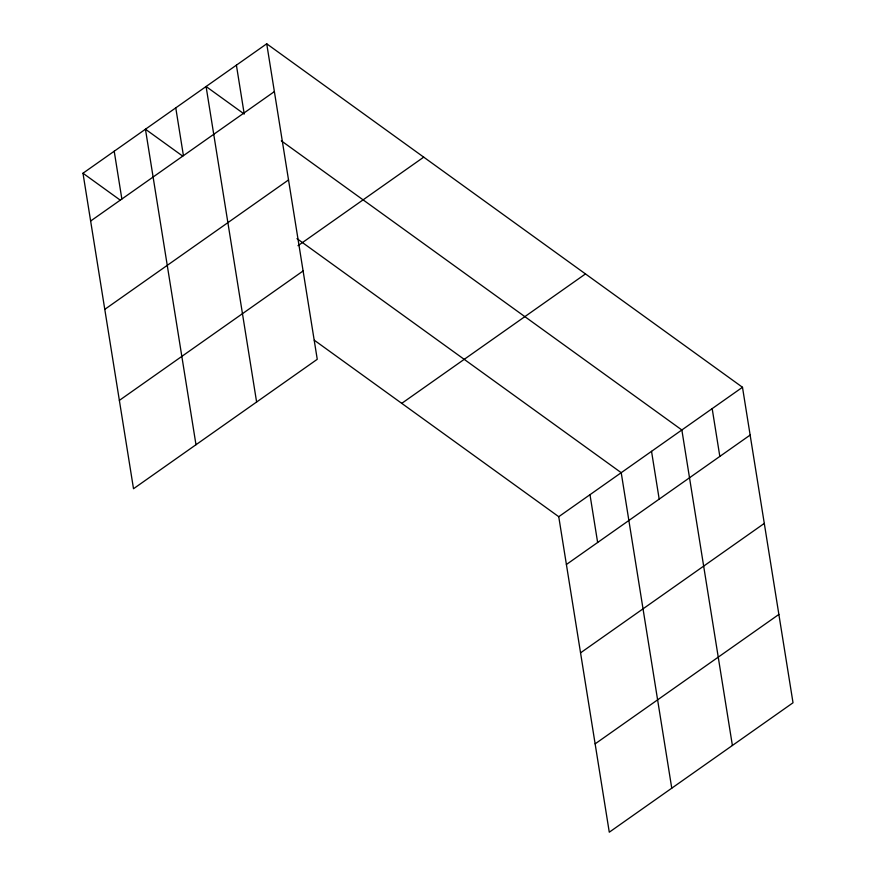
<?xml version="1.0" encoding="UTF-8"?>
<svg xmlns="http://www.w3.org/2000/svg" width="876" height="876" viewBox="0 0 876 876"><rect width="100%" height="100%" fill="white"/><g stroke="black" fill="none" stroke-linecap="round" stroke-linejoin="round"><path stroke-width="1.31" d="M266.72 43.8L317.254 359.302L133.513 488.731L82.979 173.229L266.72 43.8L742.487 387.269L793.021 702.771L609.28 832.2L558.746 516.698L314.309 340.227M90.633 221.026L274.374 91.597M104.781 309.359L288.522 179.941M297.993 245.707L423.721 157.143M119.366 400.387L303.107 270.958M401.745 403.354L585.486 273.925M558.746 516.698L742.487 387.269M566.4 564.494L750.141 435.065M580.558 652.839L764.299 523.41M595.132 743.855L778.873 614.437M244.24 114.055L206.079 86.505L256.613 402.007M281.316 140.817L681.856 429.985L732.391 745.487M182.515 155.983L145.449 129.221L195.983 444.723M296.997 238.633L621.215 472.69L671.761 788.192M82.979 173.229L120.045 199.991M712.177 408.632L719.831 456.429M651.536 451.337L659.19 499.134M589.986 494.699L597.64 542.496M236.4 65.153L244.054 112.949M175.769 107.868L183.423 155.665M114.209 151.219L121.863 199.016"/></g></svg>
